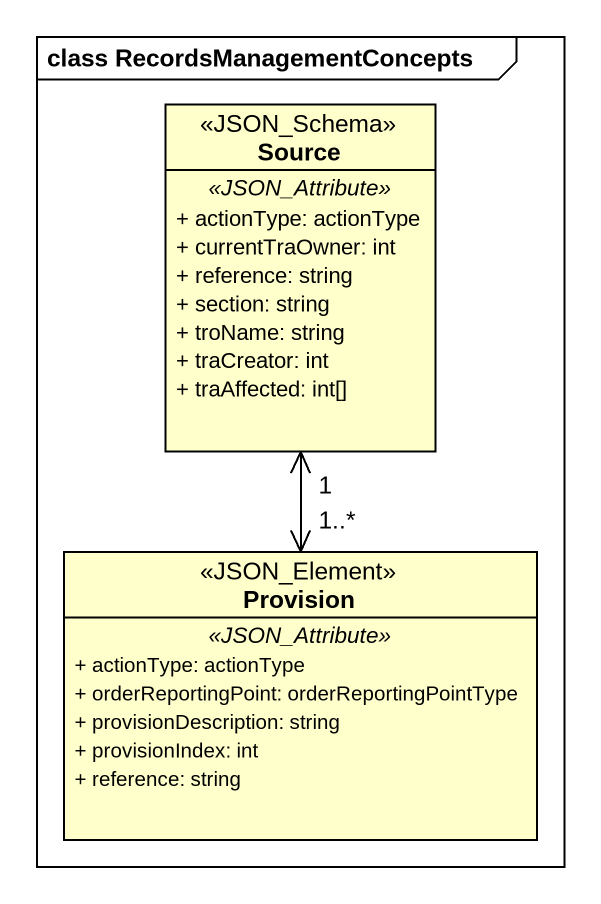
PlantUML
@startuml
mainframe class RecordsManagementConcepts
hide circle
hide empty members
skinparam classAttributeIconSize 0
class Source <<JSON_Schema>> {
  .. <<JSON_Attribute>> ..
  + actionType: actionType
  + currentTraOwner: int
  + reference: string
  + section: string
  + troName: string
  + traCreator: int
  + traAffected: int[]
}
class Provision <<JSON_Element>> {
  .. <<JSON_Attribute>> ..
  + actionType: actionType
  + orderReportingPoint: orderReportingPointType
  + provisionDescription: string
  + provisionIndex: int
  + reference: string
}
Source "1" <--> "1..*" Provision
@enduml
